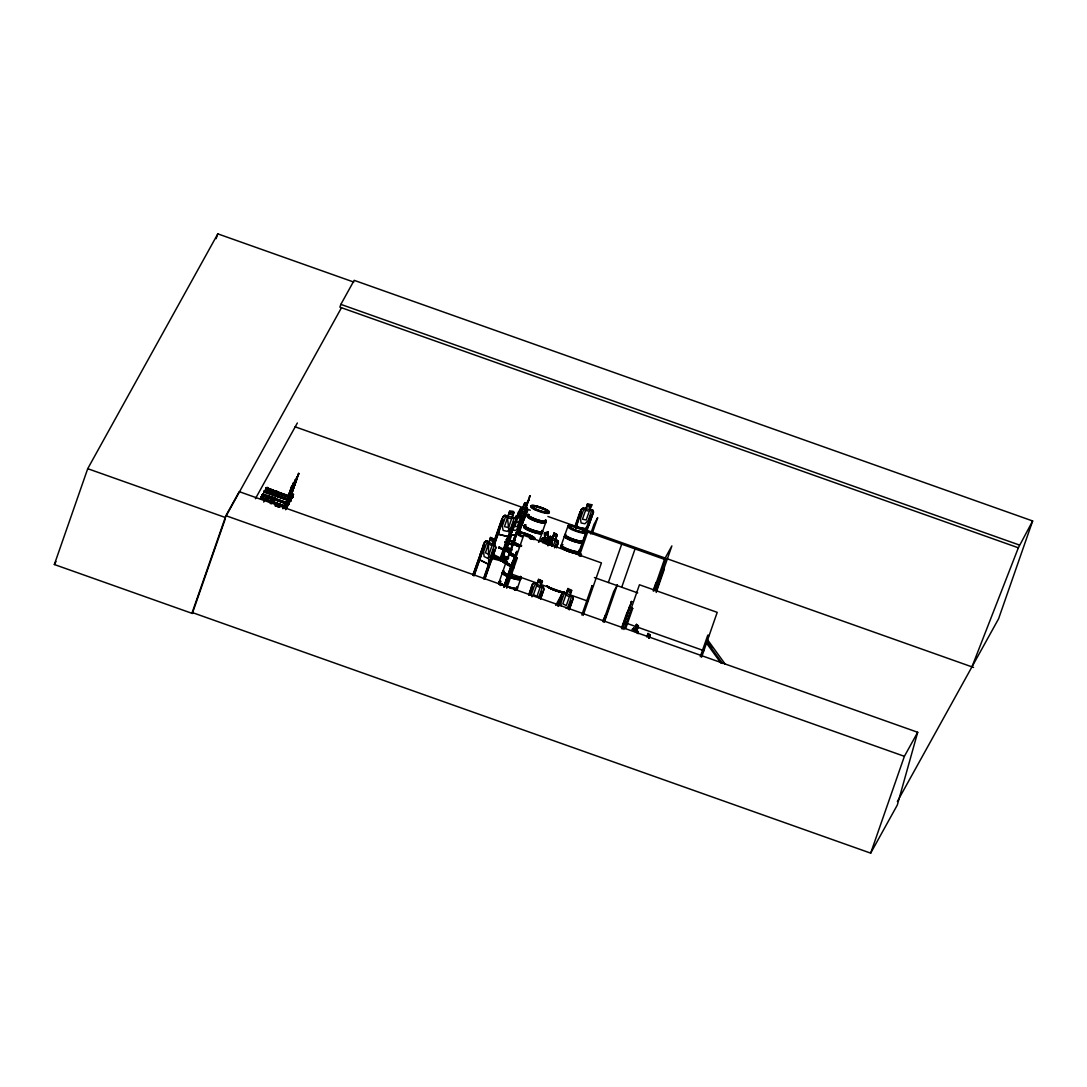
<?xml version="1.0" encoding="UTF-8"?>
<svg xmlns="http://www.w3.org/2000/svg" width="1087" height="1087" viewBox="0 0 1087 1087"><rect width="100%" height="100%" fill="white"/><g stroke="black" fill="none" stroke-linecap="round" stroke-linejoin="round"><path stroke-width="1.5" d="M516.515 516.08L515.143 517.643L516.135 519.844L511.732 532.508L508.607 536.842L498.267 534.288L498.62 529.328M498.349 534.356L498.702 529.287M480.019 559.846L480.264 554.655M480.182 555.96L479.938 559.954L488.715 564.343L488.43 541.883L486.446 540.946L488.973 542.155L490.617 537.44L488.946 542.372L486.623 543.011L483.552 551.816L484.109 556.53L487.628 558.27L490.821 555.43L493.878 546.639L492.547 544.125L494.368 539.315L490.509 537.44M575.186 526.665L581.26 509.45L576.952 522.14L576.477 527.032L586.083 529.043L589.1 524.641L593.516 511.977L592.578 509.966C585.445 511.8 596.111 497.37 589.847 509.613L591.328 511.597L588.257 520.401L584.928 523.757L581.137 522.983L580.431 518.784L583.488 509.993L586.07 508.838L587.537 503.879L585.988 508.648M576.721 526.95L577.088 522.14M507.018 547.753L511.189 549.669M260.567 498.349L286.085 507.262L285.772 506.474M287.281 504.232L287.077 503.607M287.756 503.811L286.873 507.778M288.707 501.161L288.544 500.333L288.286 501.066M288.286 500.496L289.033 500.699M289.02 500.604C289.658 502.479 289.876 498.702 288.979 503.594M291.221 498.131L290.378 497.167M291.995 494.109C292.05 495.563 294.02 494.082 292.851 495.061M295.175 479.68L287.43 502.452L287.539 501.718M295.881 481.541L290.691 496.12L298.64 473.429M296.126 481.052L298.843 473.497M528.065 501.936L530.089 495.862L529.423 496.745M514.273 561.109L514.586 559.941M528.146 501.46L528.635 499.775M528.309 501.528L528.527 500.102M514.504 560.702L514.694 559.384M629.618 607.579L629.957 606.424M285.297 506.202L284.984 506.977L285.256 506.216M287.987 503.825L287.742 504.517L288.381 503.607M285.025 506.977L285.011 506.393M285.609 509.708L286.819 506.42L286.438 507.493M295.297 480.046L292.661 487.316M288.001 504.64L288.123 504.314M290.378 497.031L290.107 497.792L290.338 497.031M297.131 476.745L289.251 499.15L294.441 484.571M289.984 501.447L290.08 500.536L288.571 504.708M291.533 498.24L291.425 497.574M289.658 496.637L290.501 494.517L293.218 495.128M513.784 561.626C518.445 547.93 500.224 600.35 509.151 573.719M508.064 577.686L516.814 552.237L514.654 559.751M511.148 568.392L511.624 566.884M514.124 559.968L515.863 554.968M516.08 554.438L516.746 552.441M515.306 557.006L515.333 555.566L514.151 559.166M516.42 554.003L516.814 552.237M286.886 507.738L287.43 506.433L286.927 507.643L260.513 498.444L261.206 496.813L263.761 498.091M262.565 494.599L262.905 493.756L265.459 495.033M292.335 497.574L265.962 488.348L265.731 489.041L292.118 498.281L292.593 497.126L266.233 487.832L265.676 489.136L292.05 498.43L292.593 497.126M266.233 487.832L265.812 488.865L292.145 498.159M288.748 503.512L288.626 504.585L262.212 495.387L262.905 493.756M264.725 490.454L264.087 491.99L264.589 490.78L290.963 500.074L290.46 501.284L264.046 492.085L264.725 490.454C268.176 489.449 266.573 494.096 267.402 491.392M510.292 571.477L509.219 574.846L511.203 569.914M629.808 607.157L630.256 605.459L629.142 607.742M513.879 560.77L515.021 557.93L514.803 558.596M514.83 557.509L515.197 556.367M514.708 559.357L513.648 561.218M286.18 507.221L286.588 506.338L285.487 509.395M290.718 490.848L285.528 505.441L290.188 491.949M290.677 491.215L291.846 487.519L285.732 505.509L293.476 482.737L290.976 490.373M287.43 502.452L293.422 484.856M294.237 484.489L289.06 499.082L295.569 481.242M295.134 484L297.009 478.212L290.895 496.202L294.93 483.919M289.726 501.528L289.984 500.876M290.501 494.517L293.177 495.455L293.395 494.667M506.352 539.75L513.838 542.59M513.866 541.693L506.569 539.111L513.852 541.747M625.772 618L624.658 621.356L626.547 616.383M515.007 557.074L515.51 555.43M508.743 575.662L507.072 580.091L515.822 555.851M296.833 476.948L294.495 484.014M509.49 572.713L507.887 576.586L509.423 572.115M622.566 626.628L624.087 622.144L622.566 626.628L623.707 624.577M288.585 495.251L290.487 490.414L284.169 508.336L291.927 485.563L289.414 493.185M292.919 487.017L293.748 484.544M510.346 570.485L511.882 566.069A9.661 1.766 19.2 0 1 506.596 561.843A9.634 1.753 19.2 0 0 511.977 566.042A9.674 1.766 19.2 0 1 506.542 561.952M510.632 570.512L510.401 571.205L510.972 570.322M192.195 612.511L870.673 853.146L897.318 805.032L917.7 732.285L239.222 491.65L225.906 515.686L191.923 613.313L54.35 564.52L87.721 468.687L217.808 233.854L353.778 282.076M216.136 238.651L217.808 233.854M225.389 518.526L192.29 613.557L192.752 612.701M262.375 494.938L285.867 502.737M264.535 490.944L264.209 491.637L290.596 500.944L291.044 499.803L288.368 498.865L287.878 499.979M266.247 487.832C269.087 485.848 268.571 491.31 269.046 488.443M263.475 498.607L263.883 497.764M265.174 495.55L265.581 494.707M263.992 501.542L263.706 502.058M265.255 499.246L265.663 498.389C269.114 497.384 267.511 502.031 268.34 499.327M266.954 496.188L267.361 495.332L269.929 496.61M268.788 492.887L269.196 492.031L271.75 493.308M270.418 489.924L270.826 489.068L273.394 490.346M269.63 497.126L270.038 496.27M271.465 493.824L271.872 492.968M273.095 490.876L273.503 490.02M270.717 500.169L270.201 501.352L270.717 500.169L273.285 501.447M272.416 497.112L271.886 498.294L272.416 497.112L274.97 498.389M273.829 494.667L274.25 493.811L276.805 495.088M275.473 491.704L275.881 490.848L278.435 492.126M340.856 304.374L339.891 307.159L1018.356 547.794L1032.65 520.972L354.172 280.337L340.856 304.374L1019.334 545.008M272.986 501.963L273.394 501.121M274.685 498.906L275.093 498.05M276.506 495.604L276.927 494.748M278.15 492.656L278.557 491.8M282.933 508.757L283.775 506.637L283.204 508.308M287.036 500.767L286.044 503.281M287.498 501.814L292.417 487.791M292.62 487.873L287.607 502.017M288.15 503.526L287.172 506.311M291.669 497.153L290.406 501.406L290.963 500.074M291.9 497.235L290.813 500.292L264.44 491.147M292.349 497.764L293.313 494.205M265.663 489.164L292.213 497.982L293.544 494.286M472.777 575.213L483.661 544.886L484.693 545.402L474.122 575.757M473.09 575.24L484.707 541.951L486.596 540.946L484.53 541.951L480.128 554.615L479.883 559.954L488.702 564.343L491.501 560.226L495.903 547.59L495.196 545.294L492.724 544.03M473.81 575.73L484.693 545.402M492.452 544.111L494.096 539.397M492.791 544.872L501.691 519.328L503.104 519.776L494.205 545.334M492.995 545.035L502.955 516.624L504.939 515.279L507.914 515.999M498.77 529.342L503.077 516.719L504.993 515.333M493.987 545.158L501.773 522.806M483.511 578.678L493.525 549.927L494.87 550.47L493.525 549.927M483.824 578.705L493.838 549.954M484.544 579.194L494.558 550.443M484.856 579.222L495.903 547.59M507.996 516.203L509.558 511.284C520.048 509.939 507.262 518.417 515.116 517.752M509.708 511.529L508.064 516.243L505.333 517.29L502.276 526.094L503.145 530.402L507.221 531.38L510.727 528.146L513.784 519.341L512.154 517.235L513.73 512.466M509.721 552.78L498.607 547.671M498.539 547.78L499.232 546.978L498.892 547.671L510.075 552.889M498.498 558.514L498.811 557.726L505.414 563.46L498.498 558.514L504.681 563.283M498.716 558.46L498.851 557.808M512.534 545.09L504.776 542.495L505.129 541.584L512.412 544.179M506.297 539.899L506.569 539.111M507.955 536.163L500.088 558.514L500.903 558.541M516.135 519.844L501.555 560.946C497.764 560.335 502.792 558.8 501.623 559.302M500.808 558.786L508.376 536.367M509.042 534.94L500.088 560.457M513.485 522.168L500.523 560.715M500.563 560.743L501.012 559.316L501.977 559.574M501.881 557.142L510.781 531.597M514.137 524.056L501.487 560.81M501.963 559.425L501.487 560.96L491.147 558.324M510.632 534.573L505.02 550.484M516.76 517.004L518.417 512.222L519.545 512.425L518.417 512.222M511.067 534.777L505.428 550.742L511.325 534.573M517.154 517.466L519.899 509.558L521.284 507.874L522.983 507.874M517.29 517.521L519.899 509.558M511.773 550.565L505.509 550.742L506.243 550.81L511.76 534.777M517.874 517.208L519.871 511.203L522.684 511.352C518.2 518.825 522.82 513.716 523.037 517.888L518.526 531.394M520.034 511.42L518.39 516.135L516.502 517.67L513.431 526.475L513.458 530.293L515.972 530.374L518.635 526.651L521.692 517.847L520.904 516.23L522.684 511.352M519.817 514.069L524.627 503.159L523.01 508.037M520.048 517.004L522.602 509.667L524.939 509.667L522.385 517.004M506.365 561.354L493.77 555.702L506.012 561.381M515.877 535.239L511.882 544.886L515.795 533.676M499.259 581.681L502.33 572.876M502.968 571.11L505.903 562.618M506.406 561.286L494.463 554.954L493.756 555.729L506.393 561.49L506.678 560.688M507.344 558.677L508.403 557.291M515.36 535.062L511.855 544.614M502.574 558.596L507.303 558.732L515.958 534.668M501.42 558.745L507.724 558.935L508.295 557.536M525.347 508.037L527.263 503.227L524.627 503.159M507.724 558.935L521.475 520.428M529.94 495.808L527.154 503.498M510.904 550.769L516.04 536.231M517.711 531.434L519.803 525.225M525.795 508.2L528.187 501.379M526.122 507.806L527.82 501.338M517.996 531.801L523.16 517.82M518.961 531.597L526.325 512.425L525.632 512.425M519.654 531.597L527.304 509.613L527.018 508.037M523.132 522.276C514.137 539.451 529.858 509.273 527.412 509.545L527.548 509.613M503.96 586.178L512.398 561.979M503.811 587.048L513.363 559.669M504.219 586.477L511.583 565.485M504.314 587.225L516.746 551.408L504.517 587.238M505.455 586.042L516.298 555.036L515.591 556.639M508.336 578.243L514.396 560.552M505.917 586.314L523.676 535.32L601.437 562.903L583.148 615.432M506.746 588.23L516.923 558.99L515.605 558.514M517.439 588.121L520.496 579.317M542.522 531.625L545.592 522.82M546.299 543.554L547.794 540.416L548.663 540.918L547.549 544.111M528.758 594.902L532.616 583.828L534.519 582.822L536.937 584.032M528.893 594.956L532.616 583.828M547.155 544.043L548.269 540.85L547.413 540.361M529.668 595.241L532.766 587.279L529.994 595.268M547.916 545.851L550.47 538.513L552.576 537.848L554.221 533.133M552.454 537.82L554.057 532.888L557.318 534.709L555.552 539.397L557.808 540.647L558.215 542.902L556.571 547.644M549.995 545.28L552.033 539.41L554.968 541.095L553.432 545.484M531.991 596.831L531.625 593.692L534.695 584.888L537.114 584.249L538.581 579.317L542.413 581.192L540.592 586.002L541.924 588.502L538.853 597.307M537.114 584.249L538.744 579.534M555.389 539.492L557.318 534.709M540.497 585.988L542.141 581.273M554.492 547.848L556.53 541.978L555.511 539.519M556.34 547.59L558.215 542.902M539.329 598.19C538.106 594.358 544.424 591.505 541.543 591.804M539.641 598.217L541.87 591.831M540.348 598.706L542.576 592.32M540.524 598.923L543.826 589.453L543.323 587.17L543.935 589.453L540.633 598.937M561.354 545.035L564.425 536.231A9.634 1.753 19.2 0 0 575.037 541.802A9.634 1.753 19.2 0 0 581.817 541.475A9.661 1.766 19.2 0 1 573.854 541.435A9.661 1.766 19.2 0 1 564.955 535.945M565.063 534.464L567.998 525.972M574.914 526.488L579.914 512.113L581.029 512.344L575.743 528.486M576.028 526.719L577.7 521.923M557.4 605.513L561.055 595.961M557.522 605.676L562.033 593.026L563.84 592.007L566.354 593.23L567.998 588.515L571.735 590.377L569.996 595.092L571.232 597.701L568.175 606.492L566.055 608.394M557.726 605.541L562.142 593.149M558.433 606.03L562.088 596.478L558.745 606.057M585.336 530.334L586.45 527.141M585.608 530.51L590.893 514.368M581.559 554.764L578.664 552.93L591.45 516.189M561.368 545.851A9.783 1.78 19.2 0 0 570.39 551.422A9.783 1.78 19.2 0 0 578.474 551.462C579.969 550.715 579.208 553.351 577.591 552.672M593.516 511.977L579.072 553.134L577.55 552.699M566.327 593.434L567.998 588.515M579.317 556.055L587.659 532.1L665.421 559.683L654.632 590.662M590.662 533.948L593.991 524.355L597.687 517.684L592.13 533.663M569.819 595.187L571.558 590.472M568.08 608.978L571.191 601.016L568.406 609.005M569.167 609.63L572.998 598.638M569.289 609.698L573.243 598.652L572.645 596.369L569.996 595.092M581.83 614.97L592.062 585.635L593.38 586.11L592.062 585.635M608.353 582.496L621.71 544.166M602.945 620.718L605.649 614.631M603.136 621.805L613.707 591.464L617.402 584.779L604.413 622.036M603.91 621.859L608.788 607.891M621.723 587.238L635.066 548.908M621.465 628.204L627.145 612.008M622.063 627.552L629.346 607.647L628.476 609.549M621.968 628.395L629.577 607.212M629.427 607.157L631.669 601.532L622.131 629.101M623.87 629.509L639.441 584.765L717.216 612.348L701.604 657.187M625.691 628.531L632.702 608.435L631.384 607.973L632.702 608.435M634.74 629.346L636.52 624.454L638.517 626.017L636.751 630.84L637.213 633.191M636.52 624.454L634.89 629.387L633.341 630.175M636.615 630.8L638.246 626.085M653.314 590.2L656.045 582.415L657.363 582.877M653.355 591.206L664.483 559.261L671.875 545.919L656.14 590.975M654.197 590.431L656.996 582.496M656.235 592.469L664.266 569.384M646.874 636.615L648.11 633.504L650.108 635.066L649.007 638.205M646.887 636.819L648.11 633.504M648.749 638.273L650.108 635.066M700.286 656.711L707.786 635.175L709.145 635.555M870.673 853.146L904.384 756.321L917.7 732.285M1032.65 520.972L998.586 618.788L897.359 801.513M510.863 568.841L509.11 573.827L511.026 568.895M508.716 574.575L510.632 569.656L508.879 574.643M510.754 569.044L509.939 571.314L510.279 570.512M547.495 544.791C551.951 537.358 547.97 536.068 546.761 543.813C546.408 537.766 540.81 539.22 545.457 543.976M625.283 619.672L623.666 624.712L629.468 607.022M288.87 494.503L289.156 493.675M294.292 483.932L295.297 481.799M513.798 559.547L514.518 557.563M515.36 555.824L514.464 557.713M507.914 577.632L509.355 573.61M514.002 561.055L514.328 560.104L511.447 567.985M512.194 544.791L504.911 542.209M260.513 498.444L261.07 497.139M262.212 495.387L262.769 494.082L286.03 502.289M289.128 503.376L288.639 504.572L289.21 503.104M515.279 556.911L515.727 555.702L514.871 557.645M526.747 503.865L527.657 501.949L526.76 503.838M262.51 494.721L285.963 502.466M265.975 488.471L290.99 496.745M287.185 507.072L262.538 497.86M290.895 500.237L264.318 491.31M298.626 473.443L297.933 475.332L298.83 473.511M971.955 666.861L1018.356 547.794M513.349 562.686L514.015 560.512L513.118 563.066M516.298 553.093L516.909 551.462L516.556 552.318M514.328 558.732L514.654 557.93M511.257 567.536L511.583 566.735M261.206 496.813L260.676 498.009L287.022 507.466L260.608 498.199M265.839 488.688L266.369 487.506M283.408 507.425L286.044 508.444M284.753 505.496L284.346 506.338L284.957 504.613L287.607 505.618M288.49 498.254L291.126 499.259M288.829 497.533L291.533 498.403M289.509 497.031L289.998 495.903L292.675 496.854L292.186 497.968M287.987 504.83L285.337 503.825L284.495 505.944L284.848 505.224L287.525 506.162L287.022 507.289M289.672 501.773L287.009 500.835M631.071 602.443L631.506 601.464M631.669 601.532L631.112 602.307M629.033 608.788L630.229 605.867M625.976 617.579L626.343 616.805M54.35 564.52L55.98 561.558M341.481 307.73L225.281 517.48L87.721 468.687M255.391 498.716L297.335 423.006M555.674 605.35L562.604 592.836M655.244 590.173L658.518 584.249M529.573 496.813L530.089 495.862M527.44 502.031L528.758 500.047M527.834 502.33L525.483 508.105L526.19 509.681L521.42 520.986M513.05 543.677L512.249 543.391L513.037 543.391M513.635 541.013L513.58 541.244A9.783 1.78 19.2 0 0 521.447 546.381M513.512 541.679L512.901 543.799M511.895 544.859L513.146 542.399M515.618 555.933L516.135 554.981M513.594 562.278L514.029 561.517M507.14 579.914L510.143 573.27M507.072 580.091L508.39 578.107M542.318 538.35C539.872 543.418 542.182 536.434 544.723 537.848L544.573 532.861L548.12 532.059L548.133 537.019L550.674 536.489C553.337 540.552 550.171 534.097 548.69 537.481L546.489 543.813L548.813 537.494L550.498 536.462M488.702 564.343L491.501 560.226M589.1 524.641L585.947 528.812L576.626 526.896M508.594 536.829L511.529 532.385M519.966 509.613L521.284 507.874M632.199 629.359L633.585 628.164L634.74 629.142M632.349 629.4L633.558 628.34M581.26 509.45L583.135 508.023L585.907 508.594M581.463 509.586L583.23 508.254M276.03 491.107L278.123 491.908M275.935 491.378L278.095 492.139M276.546 494.83L274.291 494.327L276.451 495.033M270.921 500.387L273.027 501.189L270.962 500.645M274.726 498.131L272.484 497.697L273.639 497.819M531.692 506.868L533.051 507.181M533.078 507.303L532.087 507.045M546.584 512.52L545.538 511.624M547.603 512.154L546.041 512.194M545.389 511.732L546.326 511.488M547.753 512.126L546.965 511.664M518.336 533.092L517.888 533.078M517.874 533.731L516.95 533.296L517.684 533.187M518.078 533.785L517.371 533.35M530.714 538.133L531.312 538.595M531.57 538.323L532.943 538.676M531.991 538.88L533.54 539.138L532.684 538.975M569.398 526.529L569.18 526.448M569.275 527.181C571.735 527.643 567.074 526.108 569.303 527.1M584.697 532.059L582.904 531.312L584.466 531.692M584.086 532.44L585.078 532.372M532.725 583.95L534.614 583.012M562.033 593.026L563.936 592.021L572.536 596.491M484.734 542.087L486.541 541.136M566.422 593.448L564.004 594.086L560.946 602.891L561.313 606.03M505.482 549.152L506.691 549.356M544.573 532.983L547.997 532.25M542.359 538.5L550.62 536.665M501.8 557.373L508.077 557.93M274.658 498.159L273.544 497.928M533.092 507.493L532.059 507.235M569.112 526.719L570.077 527.154M583.053 532.046L582.945 531.489M531.543 538.174L533.527 539.057M524.654 503.322L527.127 503.39M521.271 508.037L527.154 508.105M512.126 549.56L506.189 549.546L511.067 549.764M501.474 557.142L500.55 557.074L501.297 557.386M502.914 557.59L507.656 557.74M519.899 511.366L522.548 511.515M521.828 512.276L520.211 512.222L519.654 513.798L521.271 513.852M516.379 516.012L522.698 516.284M514.858 522.059L521.638 522.303M509.857 534.722L516.053 534.926M509.735 534.872L516.23 535.171M542.413 581.192L538.649 579.534M540.782 585.907L543.323 587.17M572.645 596.369L573.243 598.652M571.898 601.505L570.865 600.989M506.039 549.098L506.759 549.356M501.175 557.087L501.895 557.346L500.998 557.318M548.079 512.52L545.484 511.732L546.408 512.371M507.887 558.963L507.303 558.732M548.12 532.059L548.147 537.236L549.845 538.473L550.022 544.669M544.451 532.847L544.723 537.848L542.997 540.035L543.092 543.133M552.413 537.603L550.375 536.448M587.537 503.879L591.681 504.762M583.148 508.2L592.66 510.02M581.314 512.52L579.914 512.113M591.165 514.545L592.007 514.599M532.684 506.773L532.385 506.678M545.932 511.637L546.856 512.045M545.823 511.76L546.571 512.072M547.794 512.303L547.033 512.031M583.23 531.557L585.023 532.453L582.632 531.951M531.665 537.793L532.385 537.997M531.23 538.106L532.345 538.731M513.703 522.331L514.694 522.453M491.501 557.332L500.36 559.465M491.718 557.495L500.563 559.628M490.658 559.914L491.392 560.09M513.784 512.52L509.558 511.284M504.939 515.455L515.061 517.942M498.43 534.165L508.553 536.652M638.368 625.99L636.371 624.427M636.873 630.732C638.939 630.297 638.042 636.914 638.015 631.9M583.488 531.774L584.303 531.991M584.317 532.603L583.597 532.385M270.201 503.335L271.37 503.852M546.978 511.637L546.217 511.705M546.856 512.52L547.223 512.33M266.084 488.185L290.936 496.922M264.508 490.944L290.868 500.373M264.141 491.84L290.555 501.08M262.619 494.449L285.935 502.588M286.194 502.887L288.87 503.825M285.718 502.982L262.266 495.292L288.666 504.517L262.307 495.142M262.47 498.05L287.335 506.746M260.798 497.669L287.267 506.882M295.08 426.797L523.907 507.955M527.1 509.083L530.307 510.224M547.902 516.461L575.105 526.108M581.504 528.377L973.544 667.432M509.287 540.728L513.675 542.331M594.426 577.564L637.702 592.904M510.319 573.651L537.304 583.216M540.484 584.344L564.289 592.782M570.634 595.037L588.094 601.233M626.098 623.096L703.86 650.678M225.906 515.686L904.384 756.321M583.692 532.154L582.469 531.516M532.372 538.011L533.269 538.459M584.127 531.91L585.132 532.562M525.619 507.942L527.249 507.942L527.44 509.681M506.868 546.992L511.067 548.976M506.583 547.794L511.175 549.709M499.164 547.046L510.36 552.087M502.602 555.185L508.73 558.134M502.452 555.797L507.344 558.052L502.33 555.987M518.227 515.917L516.393 515.849L515.075 517.575M490.59 537.657L494.191 539.41M486.432 541.122L495.183 545.429L495.658 547.576M483.335 544.872L484.367 545.375M560.743 595.934L562.088 596.478M534.519 582.999L543.215 587.306M532.766 587.279L531.421 586.735L532.453 587.252M554.098 533.106L557.155 534.804M550.375 536.625L557.713 540.769M578.284 552.21L580.947 554.003L578.298 552.318M531.448 538.541L530.728 538.214M498.661 558.338L505.414 563.46M647.961 633.463L649.985 635.175M633.408 628.313L638.151 631.927M634.346 630.963L636.208 632.417M707.392 639.536L725.287 664.279M707.977 642.118L711.944 647.607M706.591 641.466L722.488 663.45M706.17 642.662L721.075 663.274M514.993 517.888L515.904 519.817M592.469 510.102L593.353 512.018M522.562 516.23L522.915 517.82M557.59 540.755L557.971 542.875M507.316 515.89L509.395 535.769M551.979 546.394L551.734 537.997L551.856 546.381M548.256 545.076L548.079 538.88L544.777 539.628L544.859 542.726M544.696 533.01L544.845 537.983M582.156 540.891A9.783 1.78 19.2 0 1 575.281 541.217A9.783 1.78 19.2 0 1 564.52 535.578M565.05 535.28A9.783 1.78 19.2 0 1 566.191 535.225M578.664 550.919A9.783 1.78 19.2 0 1 570.58 550.878A9.783 1.78 19.2 0 1 561.558 545.307M583.053 541.054A9.783 1.78 19.2 0 1 573.053 539.886A9.783 1.78 19.2 0 1 565.24 534.736M583.216 540.905A9.634 1.753 19.2 0 1 572.102 538.812A9.634 1.753 19.2 0 1 565.593 534.179A9.661 1.766 19.2 0 0 573.27 539.247A9.661 1.766 19.2 0 0 583.148 540.402M562.088 592.388A9.661 1.766 19.2 0 1 551.992 589.222A9.661 1.766 19.2 0 1 547.155 585.839A9.661 1.766 19.2 0 0 551.992 589.222A9.661 1.766 19.2 0 0 562.074 592.442A9.634 1.753 19.2 0 1 551.979 589.276A9.634 1.753 19.2 0 1 547.169 585.839M562.251 591.804A9.593 1.753 19.2 0 1 551.204 588.176M549.465 587.265A9.593 1.753 19.2 0 1 548.201 586.437M562.21 592.062A9.674 1.766 19.2 0 1 548.065 586.654M542.182 532.317A9.783 1.78 19.2 0 1 532.168 531.149A9.783 1.78 19.2 0 1 524.369 525.999M545.158 521.026A9.783 1.78 19.2 0 1 535.85 520.578A9.783 1.78 19.2 0 1 529.179 515.374M527.969 516.094A9.634 1.753 19.2 0 0 536.842 521.57A9.661 1.766 19.2 0 0 544.832 521.624A9.634 1.753 19.2 0 1 536.842 521.57A9.661 1.766 19.2 0 1 527.956 516.08M541.666 531.067A9.783 1.78 19.2 0 1 532.358 530.605A9.783 1.78 19.2 0 1 525.687 525.401M545.348 520.483A9.783 1.78 19.2 0 1 536.04 520.034A9.783 1.78 19.2 0 1 529.369 514.817M541.842 532.888A9.661 1.766 19.2 0 1 531.964 531.747A9.661 1.766 19.2 0 1 524.274 526.665A9.634 1.753 19.2 0 0 530.796 531.312A9.634 1.753 19.2 0 0 541.91 533.404L538.975 541.897A9.674 1.766 19.2 0 0 538.907 541.394M538.907 541.136A9.593 1.753 19.2 0 1 538.459 541.937M522.303 536.367A9.674 1.766 19.2 0 1 517.602 532.1A9.674 1.766 19.2 0 1 531.434 536.258A9.674 1.766 19.2 0 1 531.326 539.084M522.14 536.883A9.593 1.753 19.2 0 1 516.801 532.712A9.593 1.753 19.2 0 1 528.486 535.551A9.593 1.753 19.2 0 1 533.826 539.709M515.211 556.598A9.783 1.78 19.2 0 1 510.904 552.291M515.401 556.055A9.783 1.78 19.2 0 1 509.966 551.802M510.306 551.245A9.634 1.753 19.2 0 0 515.673 555.43A9.661 1.766 19.2 0 1 510.292 551.231M518.907 546.027A9.783 1.78 19.2 0 1 513.458 541.774M512.181 565.471A9.62 1.753 19.2 0 1 506.827 561.3M511.95 566.137A9.62 1.753 19.2 0 1 506.596 561.965M512.086 565.688A9.674 1.766 19.2 0 1 506.705 561.49M520.062 577.523A9.783 1.78 19.2 0 1 510.754 577.061A9.783 1.78 19.2 0 1 504.083 571.857M516.57 587.551A9.783 1.78 19.2 0 1 514.042 588.95M511.991 588.515A9.783 1.78 19.2 0 1 509.681 587.89M504.911 586.192A9.783 1.78 19.2 0 1 500.591 581.885M520.252 576.98A9.783 1.78 19.2 0 1 510.944 576.518A9.783 1.78 19.2 0 1 504.273 571.314M513.961 567.903A9.62 1.753 19.2 0 1 505.768 563.134M514.137 567.373A9.674 1.766 19.2 0 1 507.547 562.237M498.743 583.964A9.634 1.753 19.2 0 1 499.191 583.162M517.086 588.814A9.783 1.78 19.2 0 1 513.852 589.494M500.808 584.86A9.783 1.78 19.2 0 1 499.273 582.496M500.699 585.499A9.661 1.766 19.2 0 1 499.436 584.657M498.729 583.964A9.661 1.766 19.2 0 1 499.178 583.148M488.498 543.948L485.427 552.753L488.933 554.506L492.003 545.701L488.498 543.948M491.039 538.758L490.495 540.334L492.751 541.462L493.294 539.886L491.039 538.758M507.52 517.82L504.45 526.624L508.539 527.616L511.597 518.812L507.52 517.82M510.17 512.493L509.613 514.069L512.235 514.708L512.792 513.132L510.17 512.493M517.847 517.711L514.776 526.516L517.29 526.597L520.36 517.792L517.847 517.711M524.939 504.164L524.396 505.74L525.891 505.74L526.434 504.164L524.939 504.164M554.479 534.206L553.922 535.782L555.81 536.856L556.354 535.293L554.479 534.206M536.557 585.825L533.5 594.63L536.978 596.369L540.049 587.564L536.557 585.825M539.098 580.635L538.554 582.211L540.796 583.325L541.34 581.762L539.098 580.635M585.526 510.401L582.455 519.206L586.233 519.98L589.303 511.175L585.526 510.401M588.108 505.047L587.564 506.61L589.996 507.113L590.54 505.537L588.108 505.047M565.879 595.024L562.808 603.815L566.3 605.568L569.371 596.763L565.879 595.024M568.419 589.833L567.876 591.396L570.118 592.524L570.661 590.948L568.419 589.833M636.588 625.718L636.044 627.281L637.24 628.218L637.797 626.655L636.588 625.718M648.178 634.754L647.635 636.33L648.83 637.267L649.374 635.691L648.178 634.754M286.655 501.555L289.332 502.493L286.655 501.555M290.12 495.305L292.797 496.243L290.12 495.305M579.588 555.294L580.906 555.756L579.588 555.294M272.62 497.33L274.617 498.335L272.62 497.33M547.318 533.201L545.198 533.676L545.239 535.347L547.359 534.858L547.318 533.201M556.299 545.28L557.155 545.769L556.299 545.28M279.604 507.249L274.943 505.591L279.604 507.262M568.977 551.598A9.634 1.753 19.2 0 0 578.827 552.74A9.661 1.766 19.2 0 1 568.977 551.598A9.661 1.766 19.2 0 1 561.272 546.516A9.634 1.753 19.2 0 0 568.977 551.598M571.952 528.567A9.62 1.753 19.2 0 0 586.287 532.046A9.62 1.753 19.2 0 0 573.447 525.877A9.661 1.766 19.2 0 0 571.911 528.595A9.661 1.766 19.2 0 0 586.314 532.087A9.661 1.766 19.2 0 0 573.42 525.891A9.62 1.753 19.2 0 0 571.952 528.567M571.653 529.464A9.593 1.753 19.2 0 0 585.947 532.929A9.593 1.753 19.2 0 0 573.134 526.774A9.593 1.753 19.2 0 0 571.653 529.464M571.789 528.921A9.674 1.766 19.2 0 0 586.219 532.413A9.674 1.766 19.2 0 0 573.297 526.203A9.674 1.766 19.2 0 0 571.789 528.921M569.588 549.818A9.634 1.753 19.2 0 0 578.746 550.28A9.661 1.766 19.2 0 1 569.588 549.832A9.661 1.766 19.2 0 1 563.012 544.696A9.634 1.753 19.2 0 0 569.588 549.818M534.94 508.716A9.62 1.753 19.2 0 0 549.275 512.181A9.62 1.753 19.2 0 0 536.434 506.026A9.661 1.766 19.2 0 0 534.913 508.743A9.661 1.766 19.2 0 0 549.302 512.235A9.661 1.766 19.2 0 0 536.407 506.039A9.62 1.753 19.2 0 0 534.94 508.716M534.641 509.613A9.593 1.753 19.2 0 0 548.949 513.078A9.593 1.753 19.2 0 0 536.136 506.922A9.593 1.753 19.2 0 0 534.641 509.613M534.777 509.083A9.674 1.766 19.2 0 0 549.207 512.575A9.674 1.766 19.2 0 0 536.285 506.379A9.674 1.766 19.2 0 0 534.777 509.083M532.589 529.967A9.634 1.753 19.2 0 0 541.747 530.415A9.661 1.766 19.2 0 1 532.589 529.967A9.661 1.766 19.2 0 1 525.999 524.831A9.634 1.753 19.2 0 0 532.589 529.967M537.467 519.803A9.634 1.753 19.2 0 0 545.429 519.844A9.661 1.766 19.2 0 1 537.467 519.803A9.661 1.766 19.2 0 1 528.567 514.314A9.634 1.753 19.2 0 0 537.467 519.803M509.164 553.31A9.634 1.753 19.2 0 0 517.371 558.093A9.661 1.766 19.2 0 1 509.137 553.31M513.458 540.959A9.634 1.753 19.2 0 0 521.678 545.742A9.661 1.766 19.2 0 1 513.444 540.959M515.102 540.619A9.634 1.753 19.2 0 0 513.988 540.674A9.661 1.766 19.2 0 1 515.089 540.606M518.173 531.774A9.661 1.766 19.2 0 0 522.426 536.027A9.62 1.753 19.2 0 1 518.214 531.76A9.62 1.753 19.2 0 1 532.63 536.489A9.661 1.766 19.2 0 1 529.41 538.323A9.62 1.753 19.2 0 0 532.63 536.489A9.661 1.766 19.2 0 0 518.173 531.774M513.377 542.44A9.634 1.753 19.2 0 0 518.744 546.625A9.661 1.766 19.2 0 1 513.363 542.44M507.493 586.464A9.634 1.753 19.2 0 0 516.651 586.912A9.661 1.766 19.2 0 1 507.493 586.464A9.661 1.766 19.2 0 1 500.917 581.328A9.634 1.753 19.2 0 0 507.493 586.464M510.564 577.659A9.634 1.753 19.2 0 0 520.415 578.8A9.661 1.766 19.2 0 1 510.564 577.659A9.661 1.766 19.2 0 1 502.86 572.577A9.634 1.753 19.2 0 0 510.564 577.659M511.175 575.879A9.634 1.753 19.2 0 0 520.333 576.341A9.661 1.766 19.2 0 1 511.175 575.893M503.498 570.811A9.634 1.753 19.2 0 0 506.759 574.058A9.661 1.766 19.2 0 1 503.471 570.811M515.17 590.241A9.634 1.753 19.2 0 0 516.814 589.888A9.661 1.766 19.2 0 1 515.184 590.255"/></g></svg>
